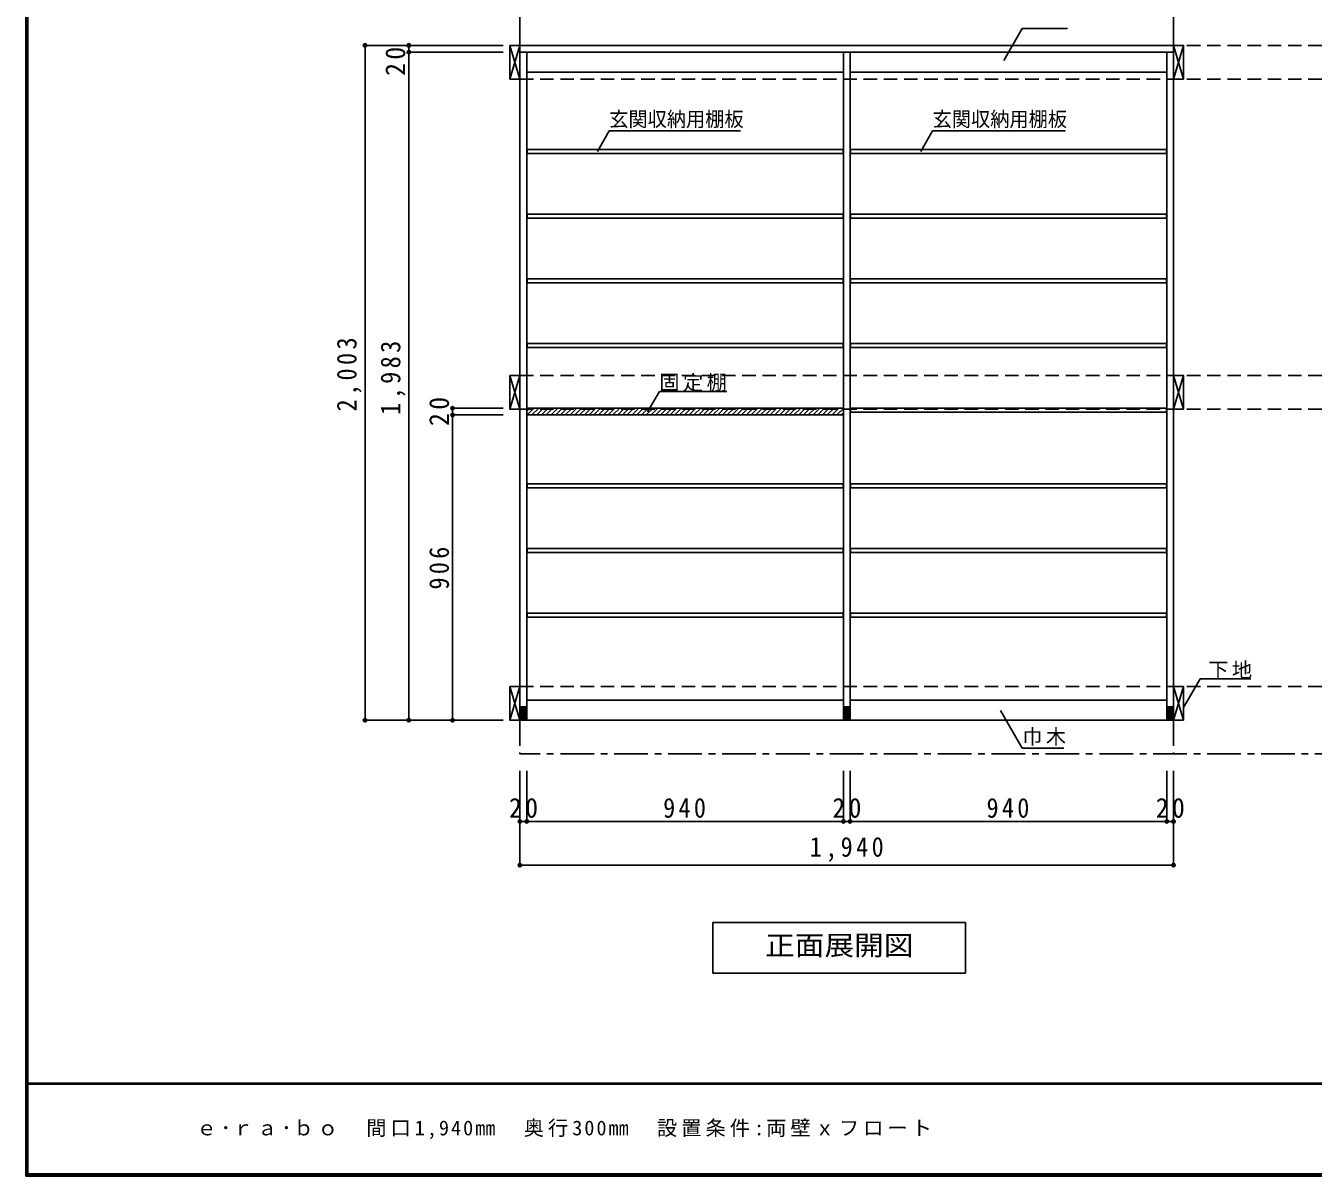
# Model space of a CAD drawing. Units: millimetres at full size, sheet at 1:20. Extents: x -3922 to 3878, y -2932 to 2722.
# Drawn here: x -3922 to -100, y -2864 to 550 of the extents above; entities that cross this region are included whole.
import ezdxf
from ezdxf.enums import TextEntityAlignment as Align

# ---------------------------------------------------------------- set-up
doc = ezdxf.new("R2010")
doc.units = ezdxf.units.MM
doc.header["$LTSCALE"] = 20
doc.header["$PDMODE"] = 32
doc.header["$PDSIZE"] = 10
doc.linetypes.add('CHAIN1', pattern=[8, 5, -1, 1, -1])
doc.linetypes.add('DASHED2', pattern=[3, 2, -1])
for name, color, linetype in [('0-2_本体', 2, 'Continuous'), ('0-3_固定棚', 3, 'Continuous'), ('0-4_可動棚', 3, 'Continuous'), ('0-5', 4, 'Continuous'), ('0-7_桟木・巾木', 2, 'Continuous'), ('0-8_引き出し', 3, 'Continuous'), ('0-A_文字', 7, 'Continuous'), ('0-B_寸法', 7, 'Continuous'), ('0-C_ハッチ', 4, 'Continuous'), ('F-1_枠', 6, 'Continuous'), ('F-A_文字', 7, 'Continuous')]:
    doc.layers.add(name, color=color, linetype=linetype)
doc.styles.add('ＭＳ ゴシック', font='')
doc.styles.get('ＭＳ ゴシック').set_extended_font_data('MS Gothic')

# ---------------------------------------------------------------- blocks, each defined once
blk = doc.blocks.new('R40')
at = {"layer": '0-5', "color": 3}
for p, q in [((10, 18.67), (-10, 18.67)), ((-10, 16), (10, 16)), ((-10, 13.33), (10, 13.33)), ((-10, 10.67), (10, 10.67)), ((-10, 8), (10, 8)), ((-10, 5.33), (10, 5.33)), ((-10, 2.67), (10, 2.67)), ((-10, 0), (10, 0)), ((-10, -2.67), (10, -2.67)), ((-10, -5.33), (10, -5.33)), ((-10, -8), (10, -8)), ((-10, -10.67), (10, -10.67)), ((-10, -13.33), (10, -13.33)), ((-10, -16), (10, -16)), ((-10, -18.67), (10, -18.67))]:
    blk.add_line(p, q, dxfattribs=at)

msp = doc.modelspace()

# ---------------------------------------------------------------- linework, layer by layer
at = {"layer": '0-2_本体', "color": 3}
for p, q in [((-2454.9, 471.73), (-2454.9, 491.73)), ((-514.9, 491.73), (-2454.9, 491.73)), ((-2454.9, 471.73), (-2454.9, -1511.27)), ((-514.9, 471.73), (-2454.9, 471.73)), ((-2434.9, 471.73), (-2434.9, -1511.27)), ((-1494.9, -1511.27), (-1494.9, 471.73)), ((-1474.9, -1511.27), (-1474.9, 471.73)), ((-534.9, -1511.27), (-534.9, 471.73)), ((-514.9, 491.73), (-514.9, 471.73)), ((-514.9, -1511.27), (-514.9, 471.73)), ((-2454.9, -1511.27), (-514.9, -1511.27))]:
    msp.add_line(p, q, dxfattribs=at)
at = {"layer": '0-3_固定棚'}
for p, q in [((-2434.9, -585.27), (-2434.9, -605.27)), ((-1494.9, -585.27), (-2434.9, -585.27))]:
    msp.add_line(p, q, dxfattribs=at)
msp.add_lwpolyline([(-1494.9, -585.27), (-1494.9, -605.27), (-2434.9, -605.27)], dxfattribs=at)
at = {"layer": '0-4_可動棚'}
for p, q in [((-2433.9, 170.93), (-2433.9, 182.93)), ((-1495.9, 182.93), (-2433.9, 182.93)), ((-1495.9, 170.93), (-2433.9, 170.93)), ((-1495.9, 182.93), (-1495.9, 170.93)), ((-1473.9, 170.93), (-1473.9, 182.93)), ((-535.9, 182.93), (-1473.9, 182.93)), ((-535.9, 170.93), (-1473.9, 170.93)), ((-535.9, 182.93), (-535.9, 170.93)), ((-2433.9, -21.07), (-2433.9, -9.07)), ((-1495.9, -9.07), (-2433.9, -9.07)), ((-1495.9, -21.07), (-2433.9, -21.07)), ((-1495.9, -9.07), (-1495.9, -21.07)), ((-1473.9, -21.07), (-1473.9, -9.07)), ((-535.9, -9.07), (-1473.9, -9.07)), ((-535.9, -21.07), (-1473.9, -21.07)), ((-535.9, -9.07), (-535.9, -21.07)), ((-2433.9, -213.07), (-2433.9, -201.07)), ((-1495.9, -201.07), (-2433.9, -201.07)), ((-1495.9, -213.07), (-2433.9, -213.07)), ((-1495.9, -201.07), (-1495.9, -213.07)), ((-1473.9, -213.07), (-1473.9, -201.07)), ((-535.9, -201.07), (-1473.9, -201.07)), ((-535.9, -213.07), (-1473.9, -213.07)), ((-535.9, -201.07), (-535.9, -213.07)), ((-2433.9, -405.07), (-2433.9, -393.07)), ((-1495.9, -393.07), (-2433.9, -393.07)), ((-1495.9, -405.07), (-2433.9, -405.07)), ((-1495.9, -393.07), (-1495.9, -405.07)), ((-1473.9, -405.07), (-1473.9, -393.07)), ((-535.9, -393.07), (-1473.9, -393.07)), ((-535.9, -405.07), (-1473.9, -405.07)), ((-535.9, -393.07), (-535.9, -405.07)), ((-1473.9, -597.07), (-1473.9, -585.07)), ((-535.9, -585.07), (-1473.9, -585.07)), ((-535.9, -597.07), (-1473.9, -597.07)), ((-535.9, -585.07), (-535.9, -597.07)), ((-2433.9, -821.07), (-2433.9, -809.07)), ((-1495.9, -809.07), (-2433.9, -809.07)), ((-1495.9, -821.07), (-2433.9, -821.07)), ((-1495.9, -809.07), (-1495.9, -821.07)), ((-1473.9, -821.07), (-1473.9, -809.07)), ((-535.9, -809.07), (-1473.9, -809.07)), ((-535.9, -821.07), (-1473.9, -821.07)), ((-535.9, -809.07), (-535.9, -821.07)), ((-2433.9, -1013.07), (-2433.9, -1001.07)), ((-1495.9, -1001.07), (-2433.9, -1001.07)), ((-1495.9, -1013.07), (-2433.9, -1013.07)), ((-1495.9, -1001.07), (-1495.9, -1013.07)), ((-1473.9, -1013.07), (-1473.9, -1001.07)), ((-535.9, -1001.07), (-1473.9, -1001.07)), ((-535.9, -1013.07), (-1473.9, -1013.07)), ((-535.9, -1001.07), (-535.9, -1013.07)), ((-2433.9, -1205.07), (-2433.9, -1193.07)), ((-1495.9, -1193.07), (-2433.9, -1193.07)), ((-1495.9, -1205.07), (-2433.9, -1205.07)), ((-1495.9, -1193.07), (-1495.9, -1205.07)), ((-1473.9, -1205.07), (-1473.9, -1193.07)), ((-535.9, -1193.07), (-1473.9, -1193.07)), ((-535.9, -1205.07), (-1473.9, -1205.07)), ((-535.9, -1193.07), (-535.9, -1205.07))]:
    msp.add_line(p, q, dxfattribs=at)
at = {"layer": '0-7_桟木・巾木', "color": 7}
for p, q in [((-1494.9, 411.73), (-2434.9, 411.73)), ((-534.9, 411.73), (-1474.9, 411.73)), ((-2434.9, -1451.27), (-1494.9, -1451.27)), ((-1474.9, -1451.27), (-534.9, -1451.27))]:
    msp.add_line(p, q, dxfattribs=at)
at = {"layer": '0-8_引き出し', "color": 7}
for p, q in [((-2484.9, 491.73), (-2454.9, 391.73)), ((-2484.9, 391.73), (-2454.9, 491.73)), ((-514.9, 491.73), (-484.9, 391.73)), ((-514.9, 391.73), (-484.9, 491.73)), ((-2484.9, -488.27), (-2454.9, -588.27)), ((-2484.9, -588.27), (-2454.9, -488.27)), ((-514.9, -488.27), (-484.9, -588.27)), ((-514.9, -588.27), (-484.9, -488.27)), ((-2484.9, -1411.27), (-2454.9, -1511.27)), ((-2484.9, -1511.27), (-2454.9, -1411.27)), ((-514.9, -1411.27), (-484.9, -1511.27)), ((-514.9, -1511.27), (-484.9, -1411.27))]:
    msp.add_line(p, q, dxfattribs=at)
at = {"layer": '0-8_引き出し'}
for points in [[(-2454.9, 391.73), (-2454.9, 491.73), (-2484.9, 491.73), (-2484.9, 391.73)], [(-484.9, 391.73), (-484.9, 491.73), (-514.9, 491.73), (-514.9, 391.73)], [(-2454.9, -588.27), (-2454.9, -488.27), (-2484.9, -488.27), (-2484.9, -588.27)], [(-484.9, -588.27), (-484.9, -488.27), (-514.9, -488.27), (-514.9, -588.27)], [(-2454.9, -1511.27), (-2454.9, -1411.27), (-2484.9, -1411.27), (-2484.9, -1511.27)], [(-484.9, -1511.27), (-484.9, -1411.27), (-514.9, -1411.27), (-514.9, -1511.27)]]:
    msp.add_lwpolyline(points, close=True, dxfattribs=at)
at = {"layer": '0-A_文字', "linetype": 'CHAIN1'}
for p, q in [((-2454.9, 1872.73), (-2454.9, -1611.27)), ((-514.9, 1872.73), (-514.9, -1611.27)), ((2085.1, -1611.27), (-2454.9, -1611.27))]:
    msp.add_line(p, q, dxfattribs=at)
at = {"layer": '0-A_文字'}
for p, q in [((-1018.71, 446.66), (-963.89, 541.62)), ((-829.3, 541.62), (-963.89, 541.62)), ((-2224.92, 176.93), (-2189.9, 237.59)), ((-1799.9, 237.59), (-2189.9, 237.59)), ((-1264.9, 176.93), (-1229.88, 237.59)), ((-836.59, 237.59), (-1229.88, 237.59)), ((-2076.2, -596.33), (-2041.18, -535.68)), ((-1841.18, -535.68), (-2041.18, -535.68)), ((-484.9, -1472.95), (-436.13, -1388.48)), ((-436.13, -1388.48), (-285.6, -1388.48)), ((-1028.1, -1482.62), (-963.89, -1593.83)), ((-963.89, -1593.83), (-840.12, -1593.83)), ((-1132.03, -2111.27), (-1132.03, -2261.27)), ((-1882.03, -2261.27), (-1132.03, -2261.27))]:
    msp.add_line(p, q, dxfattribs=at)
msp.add_lwpolyline([(-1132.03, -2111.27), (-1882.03, -2111.27), (-1882.03, -2261.27)], dxfattribs=at)
at = {"layer": '0-B_寸法', "color": 4}
for p, q in [((-2914.9, 491.73), (-2504.9, 491.73)), ((-2914.9, -1511.27), (-2914.9, 491.73)), ((-2784.9, 471.73), (-2784.9, 491.73)), ((-2784.9, 491.73), (-2654.9, 491.73)), ((-2784.9, 471.73), (-2504.9, 471.73)), ((-2784.9, -1511.27), (-2784.9, 471.73)), ((-2654.9, -605.27), (-2654.9, -585.27)), ((-2654.9, -585.27), (-2504.9, -585.27)), ((-2654.9, -1511.27), (-2654.9, -605.27)), ((-2654.9, -605.27), (-2504.9, -605.27)), ((-2914.9, -1511.27), (-2504.9, -1511.27)), ((-2784.9, -1511.27), (-2654.9, -1511.27)), ((-2654.9, -1511.27), (-2504.9, -1511.27)), ((-2454.9, -1811.27), (-2454.9, -1661.27)), ((-2434.9, -1811.27), (-2434.9, -1661.27)), ((-1494.9, -1811.27), (-1494.9, -1661.27)), ((-1474.9, -1811.27), (-1474.9, -1661.27)), ((-534.9, -1811.27), (-534.9, -1661.27)), ((-514.9, -1811.27), (-514.9, -1661.27)), ((-2454.9, -1811.27), (-2434.9, -1811.27)), ((-2454.9, -1941.27), (-2454.9, -1811.27)), ((-2434.9, -1811.27), (-1494.9, -1811.27)), ((-1494.9, -1811.27), (-1474.9, -1811.27)), ((-1474.9, -1811.27), (-534.9, -1811.27)), ((-534.9, -1811.27), (-514.9, -1811.27)), ((-514.9, -1941.27), (-514.9, -1811.27)), ((-514.9, -1941.27), (-2454.9, -1941.27))]:
    msp.add_line(p, q, dxfattribs=at)
at = {"layer": '0-B_寸法', "color": 4, "linetype": 'DASHED2'}
for p, q in [((2085.1, 491.73), (-2454.9, 491.73)), ((2085.1, 391.73), (-2454.9, 391.73)), ((2085.1, -488.27), (-2454.9, -488.27)), ((2085.1, -588.27), (-2454.9, -588.27)), ((2085.1, -1411.27), (-2454.9, -1411.27))]:
    msp.add_line(p, q, dxfattribs=at)
at = {"layer": '0-B_寸法'}
for p in [(-2914.9, 491.73), (-2784.9, 491.73), (-2784.9, 471.73), (-2654.9, -585.27), (-2654.9, -605.27), (-2914.9, -1511.27), (-2784.9, -1511.27), (-2654.9, -1511.27), (-2454.9, -1811.27), (-2434.9, -1811.27), (-1494.9, -1811.27), (-1474.9, -1811.27), (-534.9, -1811.27), (-514.9, -1811.27), (-2454.9, -1941.27), (-514.9, -1941.27)]:
    msp.add_point(p, dxfattribs=at)
at = {"layer": '0-C_ハッチ'}
for p, q in [((-2434.9, -592.57), (-2427.59, -585.27)), ((-2433.45, -605.27), (-2413.45, -585.27)), ((-2419.31, -605.27), (-2399.31, -585.27)), ((-2405.17, -605.27), (-2385.17, -585.27)), ((-2391.02, -605.27), (-2371.02, -585.27)), ((-2376.88, -605.27), (-2356.88, -585.27)), ((-2362.74, -605.27), (-2342.74, -585.27)), ((-2348.6, -605.27), (-2328.6, -585.27)), ((-2334.45, -605.27), (-2314.45, -585.27)), ((-2320.31, -605.27), (-2300.31, -585.27)), ((-2306.17, -605.27), (-2286.17, -585.27)), ((-2292.03, -605.27), (-2272.03, -585.27)), ((-2277.89, -605.27), (-2257.89, -585.27)), ((-2263.74, -605.27), (-2243.74, -585.27)), ((-2249.6, -605.27), (-2229.6, -585.27)), ((-2235.46, -605.27), (-2215.46, -585.27)), ((-2221.32, -605.27), (-2201.32, -585.27)), ((-2207.18, -605.27), (-2187.18, -585.27)), ((-2193.03, -605.27), (-2173.03, -585.27)), ((-2178.89, -605.27), (-2158.89, -585.27)), ((-2164.75, -605.27), (-2144.75, -585.27)), ((-2150.61, -605.27), (-2130.61, -585.27)), ((-2136.46, -605.27), (-2116.46, -585.27)), ((-2122.32, -605.27), (-2102.32, -585.27)), ((-2108.18, -605.27), (-2088.18, -585.27)), ((-2094.04, -605.27), (-2074.04, -585.27)), ((-2079.9, -605.27), (-2059.9, -585.27)), ((-2065.75, -605.27), (-2045.75, -585.27)), ((-2051.61, -605.27), (-2031.61, -585.27)), ((-2037.47, -605.27), (-2017.47, -585.27)), ((-2023.33, -605.27), (-2003.33, -585.27)), ((-2009.19, -605.27), (-1989.19, -585.27)), ((-1995.04, -605.27), (-1975.04, -585.27)), ((-1980.9, -605.27), (-1960.9, -585.27)), ((-1966.76, -605.27), (-1946.76, -585.27)), ((-1952.62, -605.27), (-1932.62, -585.27)), ((-1938.47, -605.27), (-1918.47, -585.27)), ((-1924.33, -605.27), (-1904.33, -585.27)), ((-1910.19, -605.27), (-1890.19, -585.27)), ((-1896.05, -605.27), (-1876.05, -585.27)), ((-1881.91, -605.27), (-1861.91, -585.27)), ((-1867.76, -605.27), (-1847.76, -585.27)), ((-1853.62, -605.27), (-1833.62, -585.27)), ((-1839.48, -605.27), (-1819.48, -585.27)), ((-1825.34, -605.27), (-1805.34, -585.27)), ((-1811.2, -605.27), (-1791.2, -585.27)), ((-1797.05, -605.27), (-1777.05, -585.27)), ((-1782.91, -605.27), (-1762.91, -585.27)), ((-1768.77, -605.27), (-1748.77, -585.27)), ((-1754.63, -605.27), (-1734.63, -585.27)), ((-1740.48, -605.27), (-1720.48, -585.27)), ((-1726.34, -605.27), (-1706.34, -585.27)), ((-1712.2, -605.27), (-1692.2, -585.27)), ((-1698.06, -605.27), (-1678.06, -585.27)), ((-1683.92, -605.27), (-1663.92, -585.27)), ((-1669.77, -605.27), (-1649.77, -585.27)), ((-1655.63, -605.27), (-1635.63, -585.27)), ((-1641.49, -605.27), (-1621.49, -585.27)), ((-1627.35, -605.27), (-1607.35, -585.27)), ((-1613.21, -605.27), (-1593.21, -585.27)), ((-1599.06, -605.27), (-1579.06, -585.27)), ((-1584.92, -605.27), (-1564.92, -585.27)), ((-1570.78, -605.27), (-1550.78, -585.27)), ((-1556.64, -605.27), (-1536.64, -585.27)), ((-1542.5, -605.27), (-1522.5, -585.27)), ((-1528.35, -605.27), (-1508.35, -585.27)), ((-1514.21, -605.27), (-1494.9, -585.95)), ((-1500.07, -605.27), (-1494.9, -600.1))]:
    msp.add_line(p, q, dxfattribs=at)
at = {"layer": 'F-1_枠'}
for p, q in [((-3922.03, 2722.29), (-3922.03, -2864.37)), ((-3918.7, 2722.29), (-3918.7, -2864.37)), ((-3915.36, 2722.29), (-3915.36, -2864.37)), ((3877.97, -2587.71), (-3922.03, -2587.71)), ((3877.97, -2591.04), (-3922.03, -2591.04)), ((3877.97, -2857.71), (-3922.03, -2857.71)), ((3877.97, -2861.04), (-3922.03, -2861.04)), ((3877.97, -2864.37), (-3922.03, -2864.37))]:
    msp.add_line(p, q, dxfattribs=at)

# ---------------------------------------------------------------- block references
at = {"layer": '0-5'}
for p in [(-2444.9, -1489.93), (-1484.9, -1489.93), (-524.9, -1489.93)]:
    msp.add_blockref('R40', p, dxfattribs=at)

# ---------------------------------------------------------------- texts
at = {"layer": '0-A_文字', "style": 'ＭＳ ゴシック'}
for s, height, width, p in [('玄関収納用棚板', 43.99, 0.95, (-2189.9, 237.59)), ('玄関収納用棚板', 43.99, 0.95, (-1229.88, 237.59)), ('正面展開図', 58.65, 1.1, (-1727.03, -2226.27))]:
    msp.add_text(s, height=height, dxfattribs=dict(at, width=width)).set_placement(p, align=Align.BOTTOM_LEFT)
at = {"layer": '0-A_文字', "char_height": 43.99, "attachment_point": 7, "style": 'ＭＳ ゴシック'}
for s, insert in [('\\T1.17;固定棚', (-2041.18, -535.68)), ('\\T1.17;下地', (-411.63, -1388.48)), ('\\T1.17;巾木', (-963.89, -1586.72))]:
    msp.add_mtext(s, dxfattribs=dict(at, insert=insert))
at = {"layer": '0-B_寸法', "char_height": 58.65, "attachment_point": 7, "rotation": 90, "style": 'ＭＳ ゴシック'}
for s, insert in [('\\T1.27;\\W0.95;20', (-2794.9, 401.26)), ('\\T1.28;\\W0.9;2,003', (-2924.9, -594.77)), ('\\T1.28;\\W0.9;1,983', (-2794.9, -604.77)), ('\\T1.27;\\W0.95;20', (-2664.9, -637.77)), ('\\T1.27;\\W0.9;906', (-2664.9, -1123.27))]:
    msp.add_mtext(s, dxfattribs=dict(at, insert=insert))
at = {"layer": '0-B_寸法', "char_height": 58.65, "attachment_point": 7, "style": 'ＭＳ ゴシック'}
for s, insert in [('\\T1.27;\\W0.95;20', (-2487.4, -1801.27)), ('\\T1.27;\\W0.9;940', (-2029.9, -1801.27)), ('\\T1.27;\\W0.95;20', (-1527.4, -1801.27)), ('\\T1.27;\\W0.9;940', (-1069.9, -1801.27)), ('\\T1.27;\\W0.95;20', (-567.4, -1801.27)), ('\\T1.28;\\W0.9;1,940', (-1594.9, -1931.27))]:
    msp.add_mtext(s, dxfattribs=dict(at, insert=insert))
at = {"layer": 'F-A_文字', "insert": (-3415.36, -2754.37), "char_height": 43.99, "attachment_point": 7, "style": 'ＭＳ ゴシック'}
msp.add_mtext('\\T1.2;ｅ･ｒａ･ｂｏ\u3000間口1,940㎜\u3000奥行300㎜\u3000設置条件:両壁ｘフロート', dxfattribs=at)

doc.saveas('drawing.dxf')
